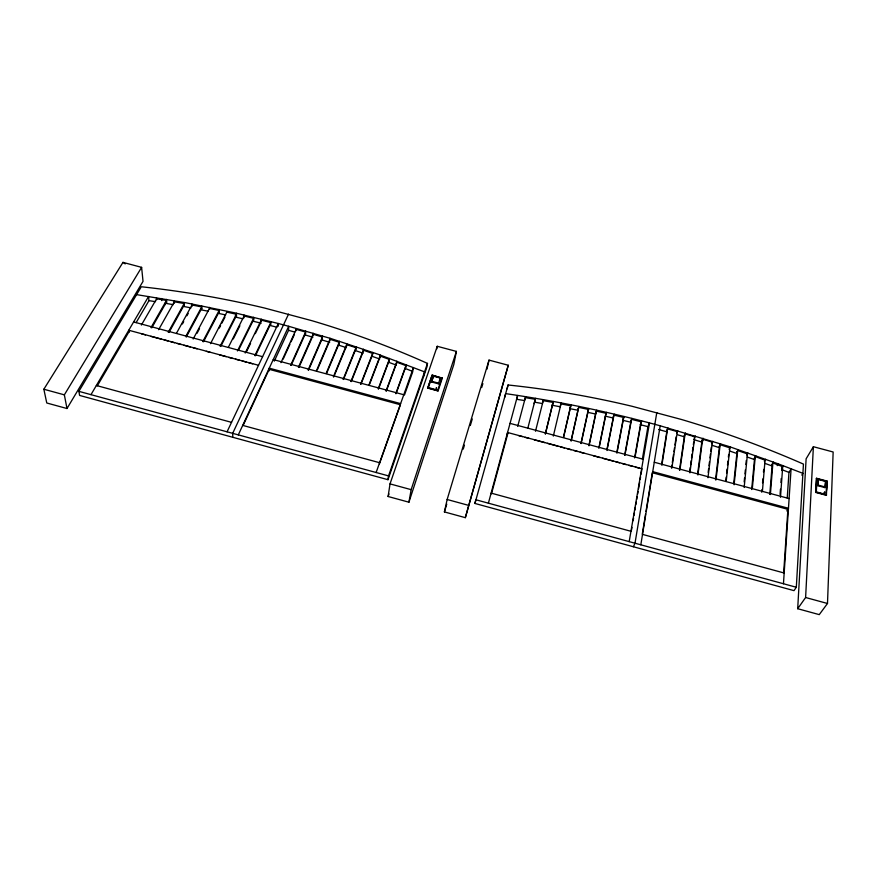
<?xml version="1.0" encoding="UTF-8"?>
<svg xmlns="http://www.w3.org/2000/svg" width="877" height="877" viewBox="0 0 877 877"><rect width="100%" height="100%" fill="white"/><g stroke="black" fill="none" stroke-linecap="round" stroke-linejoin="round"><path stroke-width="1.32" d="M261.225 321.826L261.236 319.118M269.217 370.85L269.25 368.176L400.625 403.628M270.719 321.552L270.653 325.608L276.946 327.231M278.239 326.211L278.305 323.503L235.288 312.946L186.341 302.872L136.604 294.628M274.304 361.127L288.555 330.333L288.686 326.288L278.305 323.503L227.055 431.813M827.493 603.486L833.15 451.995L813.385 446.711L806.116 458.814L797.697 608.715L819.25 614.624L827.493 603.486L805.612 597.511L797.697 608.715M296.119 330.739L296.174 329.39L305.591 332.021L290.66 365.281M826.583 490.254L827.143 481.1L816.542 478.261L815.676 492.435L826.386 495.319L827.143 481.1M825.005 487.634L825.619 481.451L818.537 479.555L818.153 480.157L817.901 485.726L825.005 487.634L825.619 481.451M816.958 478.721L816.323 491.909L826.145 494.551L826.693 481.33L816.344 478.557M817.901 485.726L818.537 479.555M305.635 331.002L305.437 335.036L312.903 337.239M815.676 492.435L816.542 478.261M805.612 597.511L813.385 446.711M312.979 335.902L313.133 333.216M796.316 587.261L803.442 464.097A2343.596 1486.986 -88.2 0 0 681.363 419.458L632.185 406.314A2343.596 1486.986 -88.2 0 0 508.079 384.992L474.928 503.453L794.003 590.638L796.316 587.261L475.86 499.758L474.928 503.453M322.495 336.023L322.221 340.046L329.686 342.282M783.457 583.753L791.087 468.8L788.96 472.396L787.228 498.059M783.687 572.692L787.908 509.34L652.302 472.736L645.998 511.434M780.07 494.475L780.453 489.158M780.936 482.503L781.221 478.513M781.802 470.532L781.999 467.88M780.486 497.281L782.701 466.674L772.889 463.001L770.39 494.551M329.785 340.945L329.982 338.27M769.798 494.431L772.209 464.207M339.3 341.252L338.971 345.253L346.393 347.643M761.74 492.227L761.97 489.541M762.541 482.832L762.891 478.809M763.461 472.1L763.692 469.414M762.431 491.032L765.051 460.162L755.272 456.61L752.345 488.336M346.514 346.305L346.744 343.652M751.677 489.53L754.615 457.816M744.167 481.966L744.562 477.943M744.957 473.909L745.351 469.875M745.888 464.503L746.283 460.469M744.167 487.491L747.456 453.891L737.689 450.548L734.104 484.773M356.062 346.678L355.667 350.668L363.056 353.212M363.199 351.885L363.484 349.232M733.731 483.348L737.064 451.765M725.717 481.144L726.156 477.132M726.605 473.131L727.044 469.129M727.493 465.117L727.943 461.116M728.381 457.114L728.677 454.439M726.2 481.276L729.894 447.884L720.149 444.727L715.994 479.894M372.758 352.433L372.297 356.402L379.697 359M715.533 479.752L719.535 445.954M379.851 357.673L380.18 355.032M707.958 477.735L712.354 442.227L702.62 439.136L697.928 475.027M708.167 472.374L708.66 468.428M708.978 465.797L709.471 461.85M709.964 457.915L710.447 453.968M710.776 451.337L711.269 447.402M697.675 473.58L702.038 440.364L703.19 440.714M389.421 358.43L388.895 362.376L396.272 365.095M689.684 471.409L690.232 467.408M690.594 464.733L691.142 460.732M691.514 458.057L692.063 454.056M692.424 451.381L692.973 447.38M693.345 444.705L693.707 442.041M689.903 472.867L694.836 436.801L685.101 433.885L679.883 470.16M396.459 363.78L396.832 361.149M679.5 470.039L684.542 435.124M387.974 479.697L388.544 475.904L427.483 363.407A2195.526 1403.847 -61.4 0 0 312.256 320.796L264.602 308.046A2195.526 1403.847 -61.4 0 0 141.307 286.757L78.875 391.35L79.599 395.428L387.974 479.697L426.814 367.331L427.483 363.407M406.073 364.646L405.481 368.592L412.837 371.464L404.505 394.935M671.508 467.88L671.914 465.183M672.319 462.486L673.536 454.396M673.931 451.699L674.545 447.665M674.95 444.968L676.156 436.878M671.87 468L677.318 431.594L667.583 428.886L661.861 465.314M388.105 496.503L390.024 483.885L437.25 346.294L456.402 351.403L453.815 364.536L408.923 502.203L388.105 496.503L388.993 493.915M661.74 463.834L667.046 430.125M413.045 370.149L413.462 367.529L376.123 472.517M640.824 544.803L660.195 425.783C609.405 411.916 557.761 401.206 505.656 393.62L504.67 397.467M642.293 534.115L645.56 514.097M656.796 412.563L635.003 543.214L633.391 546.755M423.887 375.784L424.556 371.87L378.086 354.264L331.1 338.61L288.686 326.288L238.303 434.882M629.193 541.624L649.473 422.911L647.928 426.65L642.392 458.912M631.517 530.048L631.966 527.384M633.095 520.741L633.556 518.077M634.005 515.413L634.466 512.76M634.915 510.096L635.365 507.432M635.825 504.779L636.274 502.115M636.735 499.462L637.184 496.799M637.634 494.135L638.094 491.482M638.544 488.818L639.684 482.175M640.133 479.511L640.583 476.858M641.043 474.194L641.953 468.877M442.37 377.877L438.094 390.912L427.735 388.127L432.109 375.126L442.304 378.206L432.109 375.126M408.923 502.203L411.149 489.662L456.402 351.403M436.79 348.925L437.25 346.294M634.608 457.926L640.78 423.087M635.123 456.698L641.284 421.848L631.55 419.338L624.906 455.349M440.265 378.053L438.445 383.819L431.572 381.966L433.413 376.222L440.265 378.053L440.144 378.721M433.413 376.222L431.572 381.966M624.654 455.251L631.056 420.587M438.445 383.819L438.577 383.15L431.692 381.309M438.094 390.912L427.801 387.798M616.937 453.201L623.733 417.452L613.966 415.139L606.972 450.515M616.948 451.787L623.251 418.702M607.016 449.134L613.494 416.389M598.816 448.311L605.426 415.841M599.276 447.073L606.15 413.286L596.349 411.149L589.059 445.691M588.895 445.604L595.911 412.409M580.958 443.488L588.072 410.721M581.111 443.554L588.511 409.46L578.71 407.367L571.179 440.868M444.409 511.927L447.149 499.495L489.026 360.107L508.254 365.249L465.336 517.66L444.409 511.927L446.766 504.078M571.048 440.835L578.283 408.627M486.91 369.239L489.026 360.107M563.44 437.36L570.412 407.092M563.549 437.415L570.828 405.832L560.984 403.902L553.332 436.066M545.33 433.874L552.707 403.683M545.406 433.929L553.091 402.411L543.203 400.679L535.496 431.254M465.336 517.66L508.254 365.249M507.092 388.851L508.079 384.992M527.91 427.855L535.277 399.298L525.345 397.665L517.693 426.419M506.906 435.014L507.586 432.493L641.657 468.669M488.39 503.179L517.627 395.472L516.597 399.309L524.545 400.537L525.608 396.7M491.471 493.839L508.035 432.734M534.115 403.661L535.551 398.333M543.477 399.726L542.348 403.541L534.455 402.159M463.253 449.09L464.426 445.165M470.313 425.52L472.275 418.976M481.692 387.557L482.876 383.633M553.387 401.458L552.225 405.262L560.085 406.753L561.28 402.949M571.135 404.878L569.907 408.671L577.757 410.206L579.028 406.413M441.844 378.075L437.842 390.155L428.338 387.601L432.416 375.553M427.735 388.127L432.043 375.455M588.84 408.507L587.535 412.289L595.351 413.977L596.689 410.206M379.412 463.834L400.416 404.746L269.173 369.327L243.203 425.323M395.801 393.609L405.93 365.632L396.689 362.135L386.033 390.978M396.075 393.641L405.733 366.948M605.579 414.854L606.5 412.343M386.318 391.032L396.514 363.451M614.317 414.196L612.913 417.956L605.119 416.115M378.535 388.906L389.114 360.732M378.217 388.873L389.289 359.417L380.059 356.029L368.932 384.981M369.272 385.036L379.894 357.345M623.13 419.009L624.095 416.509M360.655 384.137L372.648 353.42L363.374 350.23L350.91 381.517M360.984 384.225L372.495 354.747M631.911 418.395L630.442 422.144L622.648 420.258M351.271 381.583L362.727 352.806M343.51 379.467L355.832 349.013M343.115 379.412L355.963 347.676L346.656 344.65L333.381 376.792M640.659 423.394L641.668 420.905M333.786 376.88L346.536 345.976M326.123 373.449L339.213 342.249L329.905 339.278L316.4 370.861M326.551 373.525L339.103 343.587M317.364 369.754L329.292 341.833M308.123 369.984L322.418 337.031L313.078 334.225L298.41 367.364M308.572 370.094L322.33 338.369M667.989 427.954L666.367 431.67L658.605 429.511M298.904 367.474L311.916 338.018M676.627 433.139L677.735 430.673M291.164 365.38L305.525 333.359M280.969 362.661L296.174 329.39M283.183 359.077L289.936 344.288M291.065 341.833L294.431 334.433M685.529 432.964L683.841 436.658L677.877 434.871M288.544 314.119L232.679 433.348L232.767 437.283M694.113 438.336L695.264 435.88M701.304 441.898L703.069 438.215M254.856 355.623L270.697 322.572L261.236 320.138L245.198 353.025M255.437 355.744L270.675 323.92M246.393 351.94L250.548 343.411M255.295 333.666L260.041 323.931M711.609 443.762L712.804 441.306M237.47 350.943L253.617 318.296L244.069 316.038L228.437 347.149M238.687 349.879L253.617 319.656M720.609 443.806L718.778 447.478L712.299 445.395M233.271 338.939L239.881 325.773M220.116 346.272L236.439 314.24L226.825 312.135L210.491 343.674M220.774 346.437L236.461 315.599L235.332 315.336M729.116 449.408L730.366 446.963M219.327 328.053L220.587 325.63M221.837 323.207L224.972 317.145M738.171 449.638L736.263 453.277L729.785 451.063M202.795 341.602L219.118 310.469L209.482 308.419L193.181 339.004M203.486 341.767L219.162 311.839M197.018 333.315L199.517 328.612M746.809 455.097L747.938 452.97M186.231 337.097L201.765 308.276M186.143 335.738L201.699 306.906L191.975 304.999L176.54 333.172M755.766 455.7L753.792 459.329L747.116 456.994M182.416 323.986L183.71 321.629M186.922 315.764L188.204 313.418M168.998 332.449L184.269 304.9M168.22 332.284L184.181 303.519L174.359 301.798L158.627 329.697M764.382 461.368L765.555 459.252M773.404 462.102L771.354 465.709L764.656 463.275M151.765 327.845L166.608 301.798M150.965 327.636L166.487 300.416L156.61 298.772L141.394 325.049M777.186 465.654L778.228 463.856L802.904 473.35L801.819 475.137M781.648 468.471L783.216 465.775M136.121 322.626L148.958 300.647L148.553 296.492L90.989 394.65M97.336 385.803L129.643 330.629M66.992 408.529L143.028 281.374L141.614 267.353L122.977 262.376L43.85 389.235L46.766 402.992L66.992 408.529L64.35 394.847L141.614 267.353M786.833 510.94L788.467 508.287L652.729 471.662M148.958 300.647L155.569 301.677M173.273 304.67L166.74 303.519L166.411 299.375M191.043 307.871L184.378 306.61L184.115 302.488M208.309 311.247L201.853 309.987L201.655 305.865M225.619 314.931L219.217 313.549L219.086 309.449M235.354 317.035L242.83 318.8M261.214 323.185L253.617 321.355L253.617 317.277M640.155 424.643L647.928 426.65M818.274 485.124L825.389 487.031M815.862 492.14L826.572 495.023M133.622 321.947L262.596 356.698M273.24 359.57L403.782 394.738M510.052 423.372L643.258 459.263M654.264 462.234L789.114 498.564M258.54 365.281L128.755 330.256L128.996 332.328M141.548 333.841L145.516 334.904M150.811 336.34L161.39 339.191M164.043 339.903L168.011 340.978M170.653 341.69L174.622 342.764M177.264 343.477L181.232 344.54M183.885 345.264L190.495 347.04M193.137 347.763L197.106 348.827M206.369 351.326L210.337 352.401M219.601 354.9L226.211 356.687M228.853 357.399L232.822 358.463M235.475 359.186L239.443 360.25M242.085 360.962L246.053 362.037M248.695 362.749L252.664 363.823M518.537 435.573L522.473 436.636M525.104 437.338L529.039 438.401M534.29 439.826L544.792 442.655M547.423 443.367L557.925 446.196M560.546 446.908L564.492 447.972M567.112 448.684L571.059 449.737M573.679 450.449L577.614 451.512M580.245 452.225L584.181 453.288M593.367 455.766L599.934 457.542M602.565 458.243L613.067 461.083M615.687 461.784L619.633 462.848M622.253 463.56L626.2 464.624M628.82 465.336L632.755 466.389M635.386 467.101L639.322 468.165M96.36 385.496L231.539 422.352M242.699 425.389L379.609 462.716M491.12 493.115L631.287 531.374M642.523 534.389L784.17 573.01M78.875 391.35L388.544 475.904M43.85 389.235L64.35 394.847M390.024 483.885L411.149 489.662M447.149 499.495L468.373 505.305M660.195 425.783L728.886 446.459L778.228 463.856M288.555 330.333L294.804 332.076M693.532 439.563L702.455 442.238M824.413 492.37C823.339 494.091 825.63 490.725 824.533 492.446M436.483 388.083C436.165 390.177 436.735 386.066 436.362 388.16M782.251 469.809L788.96 472.396M122.977 262.376L125.225 263.911M156.512 297.731L156.698 299.813M161.576 298.52L161.752 300.603M164.887 303.234L164.997 304.615M165.994 301.293L166.104 302.675M174.282 300.756L174.457 303.179M191.92 303.968L192.063 306.38M209.439 307.388L209.515 309.449M236.417 313.21L236.483 317.299M244.058 315.018L244.08 317.737"/></g></svg>
